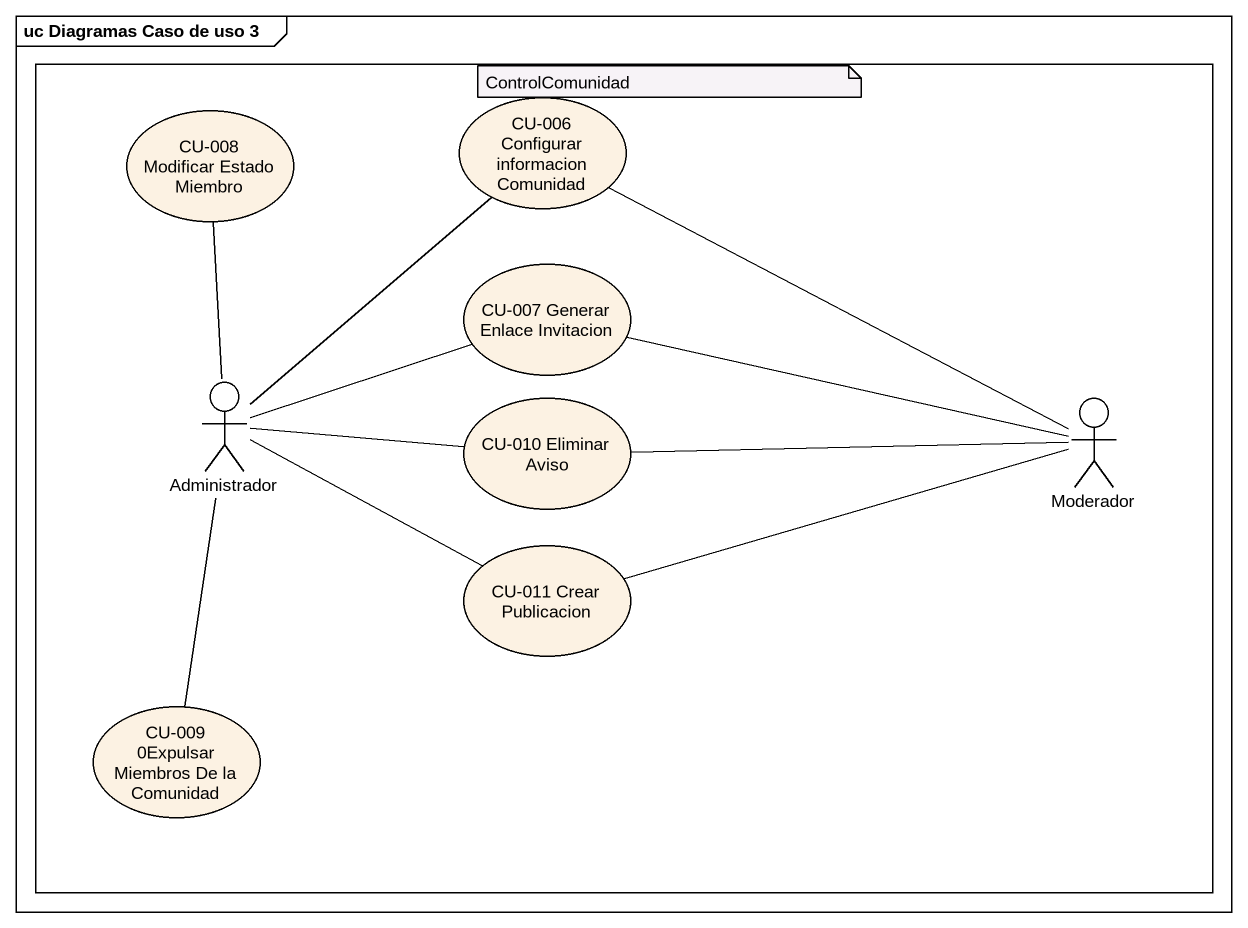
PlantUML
@startuml
mainframe uc Diagramas Caso de uso 3
rectangle " " as rectangle1 {
  usecase "CU-008 Modificar Estado Miembro" as CU_008_Modificar_Estado
  usecase "CU-006 Configurar informacion Comunidad" as CU_006_Configurar
  usecase "CU-007 Generar Enlace Invitacion" as CU_007_Generar_Enlace
  actor Administrador
  usecase "CU-010 Eliminar Aviso" as CU_010_Eliminar_Aviso
  actor Moderador
  usecase "CU-011 Crear Publicacion" as CU_011_Crear_Publicacion
  usecase "CU-009 0Expulsar Miembros De la Comunidad" as CU_009_0Expulsar_Miembros
}
Administrador -up- CU_008_Modificar_Estado
Administrador -up- CU_006_Configurar
Administrador -right- CU_007_Generar_Enlace
Administrador -right- CU_010_Eliminar_Aviso
Administrador -right- CU_011_Crear_Publicacion
Administrador -- CU_009_0Expulsar_Miembros
Moderador -left- CU_006_Configurar
Moderador -left- CU_007_Generar_Enlace
Moderador -left- CU_010_Eliminar_Aviso
Moderador -left- CU_011_Crear_Publicacion
note as N1
  ControlComunidad
end note
@enduml
